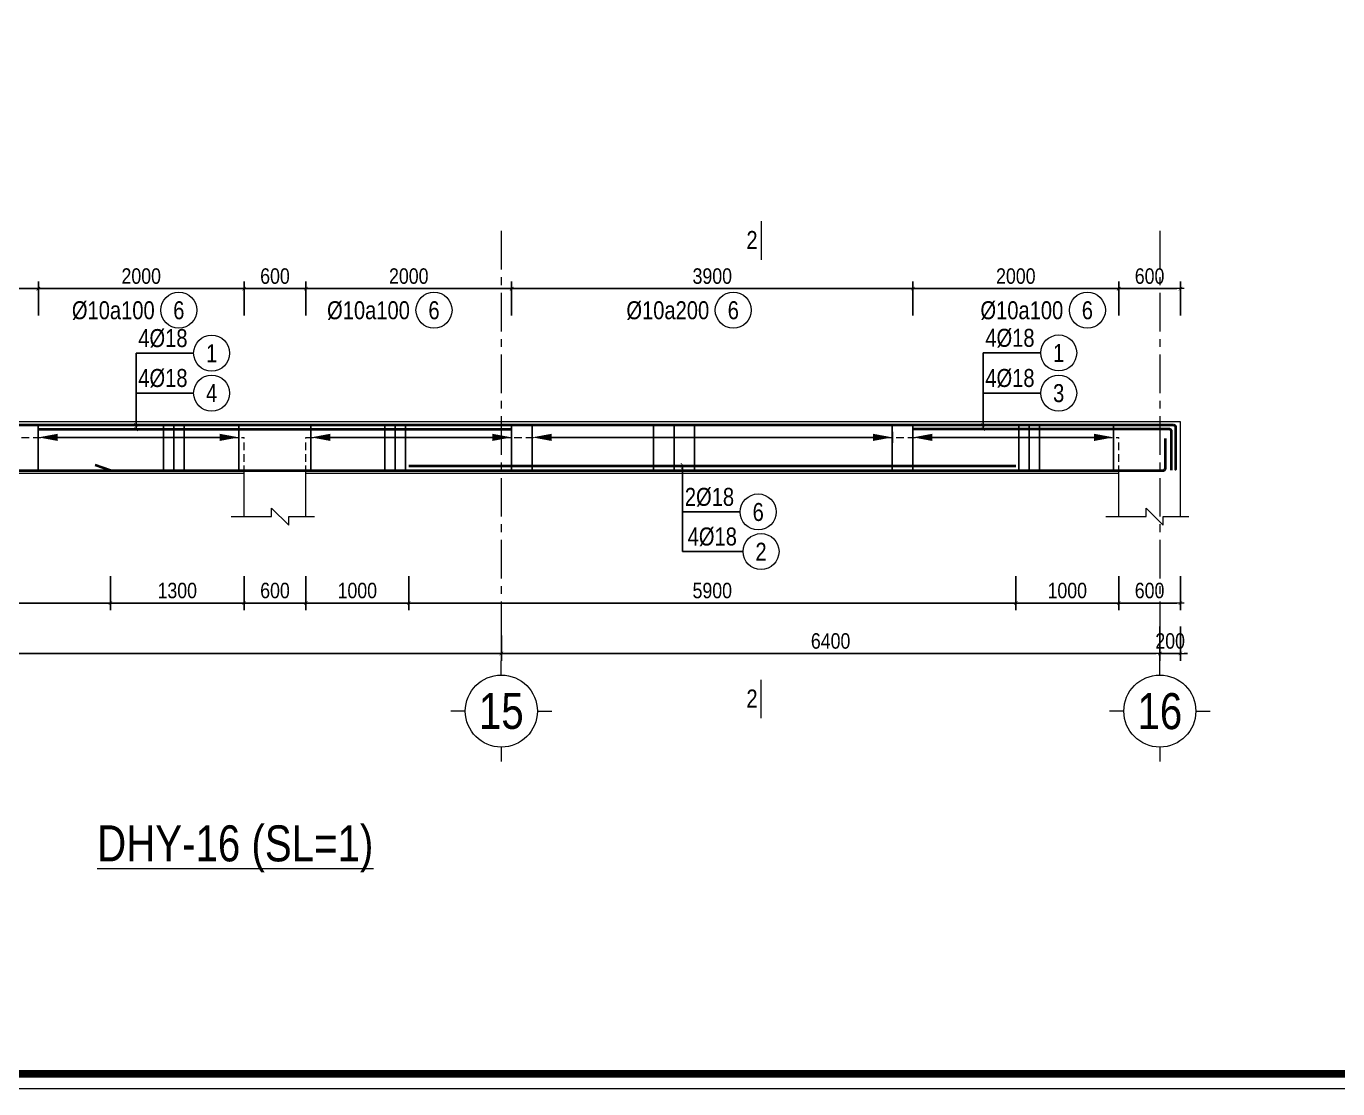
# Model space of a CAD drawing. Header units: millimetres. Extents: x 397144 to 10081729, y 99180 to 1327802.
# Drawn here: x 5041716 to 5054463, y 680550 to 690874 of the extents above; entities that cross this region are included whole.
import ezdxf
from ezdxf.enums import TextEntityAlignment as Align

# ---------------------------------------------------------------- set-up
doc = ezdxf.new("R2010")
doc.units = ezdxf.units.MM
doc.header["$PDSIZE"] = -10
doc.linetypes.add('CENTER', pattern=[2, 1.25, -0.25, 0.25, -0.25])
doc.linetypes.add('HIDDEN', pattern=[0.375, 0.25, -0.125])
doc.layers.get('0').update_dxf_attribs({"linetype": 'CONTINUOUS'})
doc.layers.get('Defpoints').update_dxf_attribs({"color": 12, "linetype": 'CONTINUOUS'})
for name, color, linetype, lineweight in [('kata_dim', 8, 'CONTINUOUS', 13), ('kata_grid', 8, 'CENTER', 13), ('kata_net khuat', 9, 'HIDDEN', 5), ('kata_net manh', 8, 'CONTINUOUS', 5), ('kata_net thay', 4, 'CONTINUOUS', 20), ('kata_text', 7, 'CONTINUOUS', 20), ('kata_thep chu', 1, 'CONTINUOUS', 35), ('kata_thep dai', 220, 'CONTINUOUS', 25)]:
    doc.layers.add(name, color=color, linetype=linetype, lineweight=lineweight)
doc.styles.add('kata_text', font='arial.ttf', dxfattribs={"width": 0.8})
doc.styles.add('Star-HelCon', font='VHELVCN_0.TTF')
doc.dimstyles.new('kata_dim_70', dxfattribs={"dimscale": 70, "dimtxt": 2.15, "dimasz": 0.5, "dimexe": 1, "dimexo": 2, "dimtad": 1, "dimdec": 0, "dimrnd": 5, "dimzin": 0, "dimdsep": 46, "dimtxsty": 'Star-HelCon', "dimblk": 'kata_block_ArchTick', "dimcen": 0.09, "dimdle": 1.2, "dimclrd": 8, "dimclre": 8, "dimclrt": 3, "dimadec": 0, "dimazin": 0, "dimtfac": 1, "dimtdec": 0, "dimtix": 1, "dimtmove": 2, "dimatfit": 3, "dimfxl": 3.75, "dimfxlon": 1, "dimtolj": 1, "dimtzin": 0, "dimarcsym": 0})
doc.dimstyles.new('kata_rai_thep', dxfattribs={"dimtxt": 2, "dimasz": 1, "dimexe": 0, "dimexo": 0, "dimtad": 1, "dimdec": 0, "dimzin": 12, "dimdsep": 46, "dimtxsty": 'kata_text', "dimblk": 'kata_block_RUNTIC', "dimcen": 0, "dimse1": 1, "dimse2": 1, "dimclrd": 6, "dimclre": 6, "dimclrt": 7, "dimadec": 0, "dimazin": 3, "dimtfac": 1, "dimtdec": 0, "dimtmove": 2, "dimatfit": 3, "dimldrblk": 'kata_block_LEADERTIC', "dimfxl": 1, "dimtolj": 1, "dimtzin": 0, "dimlwd": -1, "dimlwe": -1, "dimarcsym": 0})

# ---------------------------------------------------------------- blocks, each defined once
blk = doc.blocks.new('kata_block_TD')
at = {"color": 6, "linetype": 'ByBlock', "lineweight": -2, "style": 'kata_text', "width": 0.8}
blk.add_attdef('SECTDET2', text='', height=5, dxfattribs=at).set_placement((0, 7.97), align=Align.CENTER)
at = {"color": 0, "linetype": 'ByBlock', "lineweight": -2, "style": 'kata_text', "width": 0.8}
blk.add_attdef('SECTDET1', text='', height=5, dxfattribs=at).set_placement((0, 1.47), align=Align.CENTER)
at = {"color": 3, "lineweight": 25, "style": 'kata_text', "width": 0.8}
blk.add_attdef('SSCALE', text='', height=2.5, dxfattribs=at).set_placement((0, -4), align=Align.CENTER)
blk = doc.blocks.new('kata_block_GRID')
for p, q in [((0, 5), (0, 7)), ((-5, 0), (-7, 0)), ((5, 0), (7, 0)), ((0, -5), (0, -7))]:
    blk.add_line(p, q)
blk.add_circle((0, 0), 5)
at = {"color": 7, "style": 'kata_text', "width": 0.8}
blk.add_attdef('GRID', text='', height=5, dxfattribs=at).set_placement((0, 0), align=Align.MIDDLE)
blk = doc.blocks.new('kata_block_ArchTick')
at = {"color": 8}
blk.add_line((1, 0), (-1, 0), dxfattribs=at)
at = {"color": 8, "const_width": 0.15}
blk.add_lwpolyline([(-0.5, -0.5), (0.5, 0.5)], dxfattribs=at)
blk = doc.blocks.new('*D370')
at = {"layer": 'Defpoints', "color": 0, "transparency": 16777216}
for p in [(5052734, 685793), (5046334, 685095), (5052734, 684779)]:
    blk.add_point(p, dxfattribs=at)
at = {"layer": 'kata_dim', "color": 8, "lineweight": -2, "transparency": 16777216}
for p, q in [((5052734, 685042), (5052734, 684709)), ((5046334, 684955), (5046334, 684709)), ((5046369, 684779), (5052699, 684779))]:
    blk.add_line(p, q, dxfattribs=at)
at = {"layer": 'kata_dim', "color": 8, "lineweight": -2, "transparency": 16777216, "xscale": 35, "yscale": 35, "zscale": 35, "rotation": 180}
blk.add_blockref('kata_block_ArchTick', (5046334, 684779), dxfattribs=at)
at = {"layer": 'kata_dim', "color": 8, "lineweight": -2, "transparency": 16777216, "xscale": 35, "yscale": 35, "zscale": 35}
blk.add_blockref('kata_block_ArchTick', (5052734, 684779), dxfattribs=at)
at = {"layer": 'kata_dim', "color": 3, "transparency": 16777216, "insert": (5049534, 684900), "char_height": 150.5, "attachment_point": 5, "style": 'Star-HelCon'}
blk.add_mtext('\\A1;6400', dxfattribs=at)
blk = doc.blocks.new('*D380')
at = {"layer": 'Defpoints', "color": 0, "ltscale": 0.8, "transparency": 16777216}
for p in [(5036334, 686024), (5046334, 685095), (5036334, 684779)]:
    blk.add_point(p, dxfattribs=at)
at = {"layer": 'kata_dim', "color": 8, "lineweight": -2, "ltscale": 0.8, "transparency": 16777216}
for p, q in [((5036334, 685042), (5036334, 684709)), ((5046334, 684955), (5046334, 684709)), ((5046299, 684779), (5036369, 684779))]:
    blk.add_line(p, q, dxfattribs=at)
at = {"layer": 'kata_dim', "color": 8, "lineweight": -2, "ltscale": 0.8, "transparency": 16777216, "xscale": 35, "yscale": 35, "zscale": 35, "rotation": 180}
blk.add_blockref('kata_block_ArchTick', (5036334, 684779), dxfattribs=at)
at = {"layer": 'kata_dim', "color": 8, "lineweight": -2, "ltscale": 0.8, "transparency": 16777216, "xscale": 35, "yscale": 35, "zscale": 35}
blk.add_blockref('kata_block_ArchTick', (5046334, 684779), dxfattribs=at)
at = {"layer": 'kata_dim', "color": 3, "ltscale": 0.8, "transparency": 16777216, "insert": (5041334, 684900), "char_height": 150.5, "attachment_point": 5, "style": 'Star-HelCon'}
blk.add_mtext('\\A1;10000', dxfattribs=at)
blk = doc.blocks.new('*D371')
at = {"layer": 'Defpoints', "color": 0, "transparency": 16777216}
for p in [(5052334, 686109), (5051334, 685847), (5052334, 685269)]:
    blk.add_point(p, dxfattribs=at)
at = {"layer": 'kata_dim', "color": 8, "lineweight": -2, "transparency": 16777216}
for p, q in [((5051334, 685532), (5051334, 685199)), ((5052334, 685532), (5052334, 685199)), ((5051369, 685269), (5052299, 685269))]:
    blk.add_line(p, q, dxfattribs=at)
at = {"layer": 'kata_dim', "color": 8, "lineweight": -2, "transparency": 16777216, "xscale": 35, "yscale": 35, "zscale": 35, "rotation": 180}
blk.add_blockref('kata_block_ArchTick', (5051334, 685269), dxfattribs=at)
at = {"layer": 'kata_dim', "color": 8, "lineweight": -2, "transparency": 16777216, "xscale": 35, "yscale": 35, "zscale": 35}
blk.add_blockref('kata_block_ArchTick', (5052334, 685269), dxfattribs=at)
at = {"layer": 'kata_dim', "color": 3, "transparency": 16777216, "insert": (5051834, 685390), "char_height": 150.5, "attachment_point": 5, "style": 'Star-HelCon'}
blk.add_mtext('\\A1;1000', dxfattribs=at)
blk = doc.blocks.new('*D368')
at = {"layer": 'Defpoints', "color": 0, "transparency": 16777216}
for p in [(5043834, 688324), (5043834, 687029), (5041834, 686529)]:
    blk.add_point(p, dxfattribs=at)
at = {"layer": 'kata_dim', "color": 8, "lineweight": -2, "transparency": 16777216}
for p, q in [((5041834, 688062), (5041834, 688394)), ((5043834, 688062), (5043834, 688394)), ((5041869, 688324), (5043799, 688324))]:
    blk.add_line(p, q, dxfattribs=at)
at = {"layer": 'kata_dim', "color": 8, "lineweight": -2, "transparency": 16777216, "xscale": 35, "yscale": 35, "zscale": 35, "rotation": 180}
blk.add_blockref('kata_block_ArchTick', (5041834, 688324), dxfattribs=at)
at = {"layer": 'kata_dim', "color": 8, "lineweight": -2, "transparency": 16777216, "xscale": 35, "yscale": 35, "zscale": 35}
blk.add_blockref('kata_block_ArchTick', (5043834, 688324), dxfattribs=at)
at = {"layer": 'kata_dim', "color": 3, "transparency": 16777216, "insert": (5042834, 688445), "char_height": 150.5, "attachment_point": 5, "style": 'Star-HelCon'}
blk.add_mtext('\\A1;2000', dxfattribs=at)
blk = doc.blocks.new('*U14')
blk.add_circle((2.5, 0), 2.5)
at = {"layer": 'kata_text', "color": 3, "style": 'kata_text', "width": 0.8}
blk.add_attdef('DKKC2', text='', height=2.5, dxfattribs=at).set_placement((-0.85, -1.25), align=Align.RIGHT)
at = {"layer": 'kata_text', "color": 7, "style": 'kata_text', "width": 0.8}
blk.add_attdef('SH3', text='', height=2.5, dxfattribs=at).set_placement((2.5, 0), align=Align.MIDDLE)
blk = doc.blocks.new('*D378')
at = {"layer": 'Defpoints', "color": 0, "ltscale": 0.8, "transparency": 16777216}
for p in [(5044434, 688324), (5044434, 688062), (5043834, 687029)]:
    blk.add_point(p, dxfattribs=at)
at = {"layer": 'kata_dim', "color": 8, "lineweight": -2, "ltscale": 0.8, "transparency": 16777216}
for p, q in [((5043834, 688062), (5043834, 688394)), ((5044434, 688202), (5044434, 688394)), ((5043869, 688324), (5044399, 688324))]:
    blk.add_line(p, q, dxfattribs=at)
at = {"layer": 'kata_dim', "color": 8, "lineweight": -2, "ltscale": 0.8, "transparency": 16777216, "xscale": 35, "yscale": 35, "zscale": 35, "rotation": 180}
blk.add_blockref('kata_block_ArchTick', (5043834, 688324), dxfattribs=at)
at = {"layer": 'kata_dim', "color": 8, "lineweight": -2, "ltscale": 0.8, "transparency": 16777216, "xscale": 35, "yscale": 35, "zscale": 35}
blk.add_blockref('kata_block_ArchTick', (5044434, 688324), dxfattribs=at)
at = {"layer": 'kata_dim', "color": 3, "ltscale": 0.8, "transparency": 16777216, "insert": (5044134, 688445), "char_height": 150.5, "attachment_point": 5, "style": 'Star-HelCon'}
blk.add_mtext('\\A1;600', dxfattribs=at)
blk = doc.blocks.new('*D379')
at = {"layer": 'Defpoints', "color": 0, "ltscale": 0.8, "transparency": 16777216}
for p in [(5052934, 688324), (5052934, 687029), (5052334, 686529)]:
    blk.add_point(p, dxfattribs=at)
at = {"layer": 'kata_dim', "color": 8, "lineweight": -2, "ltscale": 0.8, "transparency": 16777216}
for p, q in [((5052334, 688062), (5052334, 688394)), ((5052934, 688062), (5052934, 688394)), ((5052369, 688324), (5052899, 688324))]:
    blk.add_line(p, q, dxfattribs=at)
at = {"layer": 'kata_dim', "color": 8, "lineweight": -2, "ltscale": 0.8, "transparency": 16777216, "xscale": 35, "yscale": 35, "zscale": 35, "rotation": 180}
blk.add_blockref('kata_block_ArchTick', (5052334, 688324), dxfattribs=at)
at = {"layer": 'kata_dim', "color": 8, "lineweight": -2, "ltscale": 0.8, "transparency": 16777216, "xscale": 35, "yscale": 35, "zscale": 35}
blk.add_blockref('kata_block_ArchTick', (5052934, 688324), dxfattribs=at)
at = {"layer": 'kata_dim', "color": 3, "ltscale": 0.8, "transparency": 16777216, "insert": (5052634, 688445), "char_height": 150.5, "attachment_point": 5, "style": 'Star-HelCon'}
blk.add_mtext('\\A1;600', dxfattribs=at)
blk = doc.blocks.new('*D369')
at = {"layer": 'Defpoints', "color": 0, "transparency": 16777216}
for p in [(5046434, 688324), (5046434, 687029), (5044434, 686529)]:
    blk.add_point(p, dxfattribs=at)
at = {"layer": 'kata_dim', "color": 8, "lineweight": -2, "transparency": 16777216}
for p, q in [((5044434, 688062), (5044434, 688394)), ((5046434, 688062), (5046434, 688394)), ((5044469, 688324), (5046399, 688324))]:
    blk.add_line(p, q, dxfattribs=at)
at = {"layer": 'kata_dim', "color": 8, "lineweight": -2, "transparency": 16777216, "xscale": 35, "yscale": 35, "zscale": 35, "rotation": 180}
blk.add_blockref('kata_block_ArchTick', (5044434, 688324), dxfattribs=at)
at = {"layer": 'kata_dim', "color": 8, "lineweight": -2, "transparency": 16777216, "xscale": 35, "yscale": 35, "zscale": 35}
blk.add_blockref('kata_block_ArchTick', (5046434, 688324), dxfattribs=at)
at = {"layer": 'kata_dim', "color": 3, "transparency": 16777216, "insert": (5045434, 688445), "char_height": 150.5, "attachment_point": 5, "style": 'Star-HelCon'}
blk.add_mtext('\\A1;2000', dxfattribs=at)
blk = doc.blocks.new('*D360')
at = {"layer": 'Defpoints', "color": 0, "ltscale": 0.8, "transparency": 16777216}
for p in [(5050334, 688324), (5050334, 688062), (5046434, 687029)]:
    blk.add_point(p, dxfattribs=at)
at = {"layer": 'kata_dim', "color": 8, "lineweight": -2, "ltscale": 0.8, "transparency": 16777216}
for p, q in [((5046434, 688062), (5046434, 688394)), ((5050334, 688202), (5050334, 688394)), ((5046469, 688324), (5050299, 688324))]:
    blk.add_line(p, q, dxfattribs=at)
at = {"layer": 'kata_dim', "color": 8, "lineweight": -2, "ltscale": 0.8, "transparency": 16777216, "xscale": 35, "yscale": 35, "zscale": 35, "rotation": 180}
blk.add_blockref('kata_block_ArchTick', (5046434, 688324), dxfattribs=at)
at = {"layer": 'kata_dim', "color": 8, "lineweight": -2, "ltscale": 0.8, "transparency": 16777216, "xscale": 35, "yscale": 35, "zscale": 35}
blk.add_blockref('kata_block_ArchTick', (5050334, 688324), dxfattribs=at)
at = {"layer": 'kata_dim', "color": 3, "ltscale": 0.8, "transparency": 16777216, "insert": (5048384, 688445), "char_height": 150.5, "attachment_point": 5, "style": 'Star-HelCon'}
blk.add_mtext('\\A1;3900', dxfattribs=at)
blk = doc.blocks.new('*D356')
at = {"layer": 'Defpoints', "color": 0, "transparency": 16777216}
for p in [(5052334, 688324), (5052334, 687029), (5050334, 686529)]:
    blk.add_point(p, dxfattribs=at)
at = {"layer": 'kata_dim', "color": 8, "lineweight": -2, "transparency": 16777216}
for p, q in [((5050334, 688062), (5050334, 688394)), ((5052334, 688062), (5052334, 688394)), ((5050369, 688324), (5052299, 688324))]:
    blk.add_line(p, q, dxfattribs=at)
at = {"layer": 'kata_dim', "color": 8, "lineweight": -2, "transparency": 16777216, "xscale": 35, "yscale": 35, "zscale": 35, "rotation": 180}
blk.add_blockref('kata_block_ArchTick', (5050334, 688324), dxfattribs=at)
at = {"layer": 'kata_dim', "color": 8, "lineweight": -2, "transparency": 16777216, "xscale": 35, "yscale": 35, "zscale": 35}
blk.add_blockref('kata_block_ArchTick', (5052334, 688324), dxfattribs=at)
at = {"layer": 'kata_dim', "color": 3, "transparency": 16777216, "insert": (5051334, 688445), "char_height": 150.5, "attachment_point": 5, "style": 'Star-HelCon'}
blk.add_mtext('\\A1;2000', dxfattribs=at)
blk = doc.blocks.new('kata_block_RUNTIC')
at = {"layer": 'kata_dim', "color": 6}
blk.add_line((0, 0.75), (0, -0.75), dxfattribs=at)
blk.add_lwpolyline([(0, 0, 0, 1, 0), (-2.7, 0, 1, 1, 0)], format="xyseb", dxfattribs=at)
blk = doc.blocks.new('*D359')
at = {"layer": 'Defpoints', "color": 6, "transparency": 16777216}
blk.add_line((5043714, 686879), (5041904, 686879), dxfattribs=at)
at = {"layer": 'Defpoints', "color": 0, "transparency": 16777216}
for p in [(5041834, 686879), (5041834, 686879), (5043784, 686879)]:
    blk.add_point(p, dxfattribs=at)
at = {"layer": 'Defpoints', "color": 6, "transparency": 16777216, "xscale": 70, "yscale": 70, "zscale": 70, "rotation": 180}
blk.add_blockref('kata_block_RUNTIC', (5041834, 686879), dxfattribs=at)
at = {"layer": 'Defpoints', "color": 6, "transparency": 16777216, "xscale": 70, "yscale": 70, "zscale": 70}
blk.add_blockref('kata_block_RUNTIC', (5043784, 686879), dxfattribs=at)
blk = doc.blocks.new('kata_block_LEADERTIC')
at = {"layer": 'kata_dim', "color": 6}
blk.add_lwpolyline([(0, 0, 0, 1, 0), (-2.7, 0, 1, 1, 0)], format="xyseb", dxfattribs=at)
blk = doc.blocks.new('*D361')
at = {"layer": 'Defpoints', "color": 6, "transparency": 16777216}
blk.add_line((5044554, 686879), (5046364, 686879), dxfattribs=at)
at = {"layer": 'Defpoints', "color": 0, "transparency": 16777216}
for p in [(5044484, 686879), (5046434, 686879), (5046434, 686879)]:
    blk.add_point(p, dxfattribs=at)
at = {"layer": 'Defpoints', "color": 6, "transparency": 16777216, "xscale": 70, "yscale": 70, "zscale": 70, "rotation": 180}
blk.add_blockref('kata_block_RUNTIC', (5044484, 686879), dxfattribs=at)
at = {"layer": 'Defpoints', "color": 6, "transparency": 16777216, "xscale": 70, "yscale": 70, "zscale": 70}
blk.add_blockref('kata_block_RUNTIC', (5046434, 686879), dxfattribs=at)
blk = doc.blocks.new('*D362')
at = {"layer": 'Defpoints', "color": 6, "transparency": 16777216}
blk.add_line((5046704, 686879), (5050064, 686879), dxfattribs=at)
at = {"layer": 'Defpoints', "color": 0, "transparency": 16777216}
for p in [(5046634, 686879), (5050134, 686879), (5050134, 686879)]:
    blk.add_point(p, dxfattribs=at)
at = {"layer": 'Defpoints', "color": 6, "transparency": 16777216, "xscale": 70, "yscale": 70, "zscale": 70, "rotation": 180}
blk.add_blockref('kata_block_RUNTIC', (5046634, 686879), dxfattribs=at)
at = {"layer": 'Defpoints', "color": 6, "transparency": 16777216, "xscale": 70, "yscale": 70, "zscale": 70}
blk.add_blockref('kata_block_RUNTIC', (5050134, 686879), dxfattribs=at)
blk = doc.blocks.new('*D363')
at = {"layer": 'Defpoints', "color": 6, "transparency": 16777216}
blk.add_line((5052214, 686879), (5050404, 686879), dxfattribs=at)
at = {"layer": 'Defpoints', "color": 0, "transparency": 16777216}
for p in [(5050334, 686879), (5050334, 686879), (5052284, 686879)]:
    blk.add_point(p, dxfattribs=at)
at = {"layer": 'Defpoints', "color": 6, "transparency": 16777216, "xscale": 70, "yscale": 70, "zscale": 70, "rotation": 180}
blk.add_blockref('kata_block_RUNTIC', (5050334, 686879), dxfattribs=at)
at = {"layer": 'Defpoints', "color": 6, "transparency": 16777216, "xscale": 70, "yscale": 70, "zscale": 70}
blk.add_blockref('kata_block_RUNTIC', (5052284, 686879), dxfattribs=at)
blk = doc.blocks.new('*U11')
blk.add_circle((2.5, 0), 2.5)
at = {"layer": 'kata_text', "color": 3, "style": 'kata_text', "width": 0.8}
blk.add_attdef('DK2', text='', height=2.5, dxfattribs=at).set_placement((-0.85, 0.85), align=Align.RIGHT)
at = {"layer": 'kata_text', "color": 7, "style": 'kata_text', "width": 0.8}
blk.add_attdef('SH3', text='', height=2.5, dxfattribs=at).set_placement((2.5, 0), align=Align.MIDDLE)
blk = doc.blocks.new('*U20')
blk.add_circle((2.5, 0), 2.5)
at = {"layer": 'kata_text', "color": 3, "style": 'kata_text', "width": 0.8}
for tag, p in [('DK2', (-0.85, 0.85)), ('KC2', (-0.85, -2.97))]:
    blk.add_attdef(tag, text='', height=2.5, dxfattribs=at).set_placement(p, align=Align.RIGHT)
at = {"layer": 'kata_text', "color": 7, "style": 'kata_text', "width": 0.8}
blk.add_attdef('SH3', text='', height=2.5, dxfattribs=at).set_placement((2.5, 0), align=Align.MIDDLE)
blk = doc.blocks.new('*D364')
at = {"layer": 'Defpoints', "color": 0, "ltscale": 0.8, "transparency": 16777216}
for p in [(5052734, 686529), (5052934, 686109), (5052934, 684779)]:
    blk.add_point(p, dxfattribs=at)
at = {"layer": 'kata_dim', "color": 8, "lineweight": -2, "ltscale": 0.8, "transparency": 16777216}
for p, q in [((5052734, 685042), (5052734, 684709)), ((5052934, 685042), (5052934, 684709)), ((5052699, 684779), (5052664, 684779)), ((5052734, 684779), (5052934, 684779)), ((5052969, 684779), (5053004, 684779))]:
    blk.add_line(p, q, dxfattribs=at)
at = {"layer": 'kata_dim', "color": 8, "lineweight": -2, "ltscale": 0.8, "transparency": 16777216, "xscale": 35, "yscale": 35, "zscale": 35}
blk.add_blockref('kata_block_ArchTick', (5052734, 684779), dxfattribs=at)
at = {"layer": 'kata_dim', "color": 8, "lineweight": -2, "ltscale": 0.8, "transparency": 16777216, "xscale": 35, "yscale": 35, "zscale": 35, "rotation": 180}
blk.add_blockref('kata_block_ArchTick', (5052934, 684779), dxfattribs=at)
at = {"layer": 'kata_dim', "color": 3, "ltscale": 0.8, "transparency": 16777216, "insert": (5052834, 684900), "char_height": 150.5, "attachment_point": 5, "style": 'Star-HelCon'}
blk.add_mtext('\\A1;200', dxfattribs=at)
blk = doc.blocks.new('*D373')
at = {"layer": 'Defpoints', "color": 0, "ltscale": 0.8, "transparency": 16777216}
for p in [(5052334, 686109), (5052934, 686109), (5052934, 685269)]:
    blk.add_point(p, dxfattribs=at)
at = {"layer": 'kata_dim', "color": 8, "lineweight": -2, "ltscale": 0.8, "transparency": 16777216}
for p, q in [((5052334, 685532), (5052334, 685199)), ((5052934, 685532), (5052934, 685199)), ((5052369, 685269), (5052899, 685269))]:
    blk.add_line(p, q, dxfattribs=at)
at = {"layer": 'kata_dim', "color": 8, "lineweight": -2, "ltscale": 0.8, "transparency": 16777216, "xscale": 35, "yscale": 35, "zscale": 35, "rotation": 180}
blk.add_blockref('kata_block_ArchTick', (5052334, 685269), dxfattribs=at)
at = {"layer": 'kata_dim', "color": 8, "lineweight": -2, "ltscale": 0.8, "transparency": 16777216, "xscale": 35, "yscale": 35, "zscale": 35}
blk.add_blockref('kata_block_ArchTick', (5052934, 685269), dxfattribs=at)
at = {"layer": 'kata_dim', "color": 3, "ltscale": 0.8, "transparency": 16777216, "insert": (5052634, 685390), "char_height": 150.5, "attachment_point": 5, "style": 'Star-HelCon'}
blk.add_mtext('\\A1;600', dxfattribs=at)
blk = doc.blocks.new('*D365')
at = {"layer": 'Defpoints', "color": 0, "transparency": 16777216}
for p in [(5045434, 686109), (5044434, 685847), (5045434, 685269)]:
    blk.add_point(p, dxfattribs=at)
at = {"layer": 'kata_dim', "color": 8, "lineweight": -2, "transparency": 16777216}
for p, q in [((5044434, 685532), (5044434, 685199)), ((5045434, 685532), (5045434, 685199)), ((5044469, 685269), (5045399, 685269))]:
    blk.add_line(p, q, dxfattribs=at)
at = {"layer": 'kata_dim', "color": 8, "lineweight": -2, "transparency": 16777216, "xscale": 35, "yscale": 35, "zscale": 35, "rotation": 180}
blk.add_blockref('kata_block_ArchTick', (5044434, 685269), dxfattribs=at)
at = {"layer": 'kata_dim', "color": 8, "lineweight": -2, "transparency": 16777216, "xscale": 35, "yscale": 35, "zscale": 35}
blk.add_blockref('kata_block_ArchTick', (5045434, 685269), dxfattribs=at)
at = {"layer": 'kata_dim', "color": 3, "transparency": 16777216, "insert": (5044934, 685390), "char_height": 150.5, "attachment_point": 5, "style": 'Star-HelCon'}
blk.add_mtext('\\A1;1000', dxfattribs=at)
blk = doc.blocks.new('*D366')
at = {"layer": 'Defpoints', "color": 0, "ltscale": 0.8, "transparency": 16777216}
for p in [(5045434, 686109), (5051334, 685532), (5051334, 685269)]:
    blk.add_point(p, dxfattribs=at)
at = {"layer": 'kata_dim', "color": 8, "lineweight": -2, "ltscale": 0.8, "transparency": 16777216}
for p, q in [((5045434, 685532), (5045434, 685199)), ((5045469, 685269), (5051299, 685269)), ((5051334, 685392), (5051334, 685199))]:
    blk.add_line(p, q, dxfattribs=at)
at = {"layer": 'kata_dim', "color": 8, "lineweight": -2, "ltscale": 0.8, "transparency": 16777216, "xscale": 35, "yscale": 35, "zscale": 35, "rotation": 180}
blk.add_blockref('kata_block_ArchTick', (5045434, 685269), dxfattribs=at)
at = {"layer": 'kata_dim', "color": 8, "lineweight": -2, "ltscale": 0.8, "transparency": 16777216, "xscale": 35, "yscale": 35, "zscale": 35}
blk.add_blockref('kata_block_ArchTick', (5051334, 685269), dxfattribs=at)
at = {"layer": 'kata_dim', "color": 3, "ltscale": 0.8, "transparency": 16777216, "insert": (5048384, 685390), "char_height": 150.5, "attachment_point": 5, "style": 'Star-HelCon'}
blk.add_mtext('\\A1;5900', dxfattribs=at)
blk = doc.blocks.new('*D376')
at = {"layer": 'Defpoints', "color": 0, "ltscale": 0.8, "transparency": 16777216}
for p in [(5037934, 688324), (5037934, 686983), (5041834, 686529)]:
    blk.add_point(p, dxfattribs=at)
at = {"layer": 'kata_dim', "color": 8, "lineweight": -2, "ltscale": 0.8, "transparency": 16777216}
for p, q in [((5037934, 688062), (5037934, 688394)), ((5041834, 688062), (5041834, 688394)), ((5041799, 688324), (5037969, 688324))]:
    blk.add_line(p, q, dxfattribs=at)
at = {"layer": 'kata_dim', "color": 8, "lineweight": -2, "ltscale": 0.8, "transparency": 16777216, "xscale": 35, "yscale": 35, "zscale": 35, "rotation": 180}
blk.add_blockref('kata_block_ArchTick', (5037934, 688324), dxfattribs=at)
at = {"layer": 'kata_dim', "color": 8, "lineweight": -2, "ltscale": 0.8, "transparency": 16777216, "xscale": 35, "yscale": 35, "zscale": 35}
blk.add_blockref('kata_block_ArchTick', (5041834, 688324), dxfattribs=at)
at = {"layer": 'kata_dim', "color": 3, "ltscale": 0.8, "transparency": 16777216, "insert": (5039884, 688445), "char_height": 150.5, "attachment_point": 5, "style": 'Star-HelCon'}
blk.add_mtext('\\A1;3900', dxfattribs=at)
blk = doc.blocks.new('*D382')
at = {"layer": 'Defpoints', "color": 0, "ltscale": 0.8, "transparency": 16777216}
for p in [(5043834, 686109), (5044434, 685532), (5044434, 685269)]:
    blk.add_point(p, dxfattribs=at)
at = {"layer": 'kata_dim', "color": 8, "lineweight": -2, "ltscale": 0.8, "transparency": 16777216}
for p, q in [((5043834, 685532), (5043834, 685199)), ((5043869, 685269), (5044399, 685269)), ((5044434, 685392), (5044434, 685199))]:
    blk.add_line(p, q, dxfattribs=at)
at = {"layer": 'kata_dim', "color": 8, "lineweight": -2, "ltscale": 0.8, "transparency": 16777216, "xscale": 35, "yscale": 35, "zscale": 35, "rotation": 180}
blk.add_blockref('kata_block_ArchTick', (5043834, 685269), dxfattribs=at)
at = {"layer": 'kata_dim', "color": 8, "lineweight": -2, "ltscale": 0.8, "transparency": 16777216, "xscale": 35, "yscale": 35, "zscale": 35}
blk.add_blockref('kata_block_ArchTick', (5044434, 685269), dxfattribs=at)
at = {"layer": 'kata_dim', "color": 3, "ltscale": 0.8, "transparency": 16777216, "insert": (5044134, 685390), "char_height": 150.5, "attachment_point": 5, "style": 'Star-HelCon'}
blk.add_mtext('\\A1;600', dxfattribs=at)
blk = doc.blocks.new('*D383')
at = {"layer": 'Defpoints', "color": 0, "ltscale": 0.8, "transparency": 16777216}
for p in [(5042534, 686109), (5043834, 686109), (5043834, 685269)]:
    blk.add_point(p, dxfattribs=at)
at = {"layer": 'kata_dim', "color": 8, "lineweight": -2, "ltscale": 0.8, "transparency": 16777216}
for p, q in [((5042534, 685532), (5042534, 685199)), ((5043834, 685532), (5043834, 685199)), ((5042569, 685269), (5043799, 685269))]:
    blk.add_line(p, q, dxfattribs=at)
at = {"layer": 'kata_dim', "color": 8, "lineweight": -2, "ltscale": 0.8, "transparency": 16777216, "xscale": 35, "yscale": 35, "zscale": 35, "rotation": 180}
blk.add_blockref('kata_block_ArchTick', (5042534, 685269), dxfattribs=at)
at = {"layer": 'kata_dim', "color": 8, "lineweight": -2, "ltscale": 0.8, "transparency": 16777216, "xscale": 35, "yscale": 35, "zscale": 35}
blk.add_blockref('kata_block_ArchTick', (5043834, 685269), dxfattribs=at)
at = {"layer": 'kata_dim', "color": 3, "ltscale": 0.8, "transparency": 16777216, "insert": (5043184, 685390), "char_height": 150.5, "attachment_point": 5, "style": 'Star-HelCon'}
blk.add_mtext('\\A1;1300', dxfattribs=at)
blk = doc.blocks.new('*D384')
at = {"layer": 'Defpoints', "color": 0, "ltscale": 0.8, "transparency": 16777216}
for p in [(5037234, 686109), (5042534, 685532), (5042534, 685269)]:
    blk.add_point(p, dxfattribs=at)
at = {"layer": 'kata_dim', "color": 8, "lineweight": -2, "ltscale": 0.8, "transparency": 16777216}
for p, q in [((5037234, 685532), (5037234, 685199)), ((5037269, 685269), (5042499, 685269)), ((5042534, 685392), (5042534, 685199))]:
    blk.add_line(p, q, dxfattribs=at)
at = {"layer": 'kata_dim', "color": 8, "lineweight": -2, "ltscale": 0.8, "transparency": 16777216, "xscale": 35, "yscale": 35, "zscale": 35, "rotation": 180}
blk.add_blockref('kata_block_ArchTick', (5037234, 685269), dxfattribs=at)
at = {"layer": 'kata_dim', "color": 8, "lineweight": -2, "ltscale": 0.8, "transparency": 16777216, "xscale": 35, "yscale": 35, "zscale": 35}
blk.add_blockref('kata_block_ArchTick', (5042534, 685269), dxfattribs=at)
at = {"layer": 'kata_dim', "color": 3, "ltscale": 0.8, "transparency": 16777216, "insert": (5039884, 685390), "char_height": 150.5, "attachment_point": 5, "style": 'Star-HelCon'}
blk.add_mtext('\\A1;5300', dxfattribs=at)
blk = doc.blocks.new('kata_block_SECBAL')
at = {"color": 0, "linetype": 'ByBlock', "lineweight": -2}
blk.add_line((0, 4.36), (0, -1), dxfattribs=at)
at = {"color": 0, "linetype": 'ByBlock', "lineweight": -2, "style": 'kata_text', "width": 0.8}
blk.add_attdef('DETAIL', text='', height=2.5, dxfattribs=at).set_placement((-0.5, 1.75), align=Align.MIDDLE_RIGHT)
blk = doc.blocks.new('*U15')
at = {"color": 0, "linetype": 'ByBlock', "lineweight": -2}
blk.add_line((0, -1), (0, 4.36), dxfattribs=at)
at = {"color": 0, "linetype": 'ByBlock', "lineweight": -2, "style": 'kata_text', "width": 0.8}
blk.add_attdef('DETAIL', text='', height=2.5, dxfattribs=at).set_placement((-0.5, 1.75), align=Align.MIDDLE_RIGHT)
blk = doc.blocks.new('CHG_XX_Khung ten')
blk.add_lwpolyline([(15, 579), (826, 579), (826, 15), (15, 15)], close=True)
at = {"color": 4, "linetype": 'Continuous', "const_width": 1}
blk.add_lwpolyline([(17, 577), (824, 577), (824, 17), (17, 17)], close=True, dxfattribs=at)

msp = doc.modelspace()

# ---------------------------------------------------------------- linework, layer by layer
at = {"layer": 'kata_dim'}
for points in [[(5043708.18513, 686109.15227), (5044100.41957, 686109.15227), (5044100.41957, 686192.4856), (5044267.08623, 686025.81893), (5044267.08623, 686109.15227), (5044517.08623, 686109.15227)], [(5052208.18514, 686109.15227), (5052600.41957, 686109.15227), (5052600.41957, 686192.4856), (5052767.08624, 686025.81893), (5052767.08624, 686109.15227), (5053017.08624, 686109.15227)]]:
    msp.add_lwpolyline(points, dxfattribs=at)
at = {"layer": 'kata_grid', "ltscale": 300}
for p, q in [((5046333.74554, 688884.15227), (5046333.74554, 684709.15227)), ((5052733.74554, 688884.15227), (5052733.74554, 684709.15227))]:
    msp.add_line(p, q, dxfattribs=at)
at = {"layer": 'kata_net khuat', "ltscale": 300}
for p, q in [((5035933.74554, 686879.15227), (5043833.7529, 686879.15227)), ((5043833.7529, 686529.15227), (5043833.7529, 686879.15227)), ((5044433.7529, 686879.15227), (5052333.75291, 686879.15227)), ((5044433.7529, 686529.15227), (5044433.7529, 686879.15227)), ((5052333.75291, 686529.15227), (5052333.75291, 686879.15227))]:
    msp.add_line(p, q, dxfattribs=at)
at = {"layer": 'kata_net thay'}
for p, q in [((5052933.75291, 687029.15227), (5035333.74554, 687029.15227)), ((5052933.75291, 686109.15227), (5052933.75291, 687029.15227)), ((5043833.7529, 686529.15227), (5035933.74554, 686529.15227)), ((5043833.7529, 686109.15227), (5043833.7529, 686529.15227)), ((5044433.7529, 686109.15227), (5044433.7529, 686529.15227)), ((5052333.75291, 686529.15227), (5044433.7529, 686529.15227)), ((5052333.75291, 686109.15227), (5052333.75291, 686529.15227))]:
    msp.add_line(p, q, dxfattribs=at)
at = {"layer": 'kata_thep chu'}
for p, q in [((5041833.7529, 686957.15227), (5046433.7529, 686957.15227)), ((5042533.7529, 686558.15227), (5042387.53806, 686609.15108))]:
    msp.add_line(p, q, dxfattribs=at)
for points in [[(5035403.74554, 687000.15227), (5052866.62833, 687000.15227, -0.414213562), (5052886.62833, 686980.15227), (5052886.62833, 686565.72708), (5052886.62833, 686565.72708)], [(5052847.44603, 686560.21974), (5052847.44603, 686560.21974), (5052847.44603, 686937.15227, 0.414213562), (5052827.44603, 686957.15227), (5050333.75291, 686957.15227)], [(5035473.13588, 686865.21505), (5035473.13588, 686578.15227, 0.4142135624), (5035493.13588, 686558.15227), (5052768.56455, 686558.15227, 0.4142135624), (5052788.56455, 686578.15227), (5052788.56455, 686868.0361)]]:
    msp.add_lwpolyline(points, format="xyb", dxfattribs=at)
msp.add_lwpolyline([(5045433.7529, 686601.15227), (5051333.75291, 686601.15227)], dxfattribs=at)
at = {"layer": 'kata_thep dai', "ltscale": 52.5}
for p, q in [((5041833.7529, 687004.15227), (5041833.7529, 686554.15227)), ((5041833.7529, 687004.15227), (5041833.7529, 686554.15227)), ((5043050.38403, 687004.15227), (5043050.38403, 686554.15227)), ((5043150.38403, 687004.15227), (5043150.38403, 686554.15227)), ((5043250.38403, 687004.15227), (5043250.38403, 686554.15227)), ((5043783.7529, 687004.15227), (5043783.7529, 686554.15227)), ((5044483.7529, 687004.15227), (5044483.7529, 686554.15227)), ((5045202.86226, 687004.15227), (5045202.86226, 686554.15227)), ((5045302.86226, 687004.15227), (5045302.86226, 686554.15227)), ((5045402.86226, 687004.15227), (5045402.86226, 686554.15227)), ((5046433.7529, 687004.15227), (5046433.7529, 686554.15227)), ((5046633.7529, 687004.15227), (5046633.7529, 686554.15227)), ((5047812.02291, 687004.15227), (5047812.02291, 686554.15227)), ((5048012.02291, 687004.15227), (5048012.02291, 686554.15227)), ((5048212.02291, 687004.15227), (5048212.02291, 686554.15227)), ((5050133.75291, 687004.15227), (5050133.75291, 686554.15227)), ((5050333.75291, 687004.15227), (5050333.75291, 686554.15227)), ((5051364.64355, 687004.15227), (5051364.64355, 686554.15227)), ((5051464.64355, 687004.15227), (5051464.64355, 686554.15227)), ((5051564.64355, 687004.15227), (5051564.64355, 686554.15227)), ((5052283.75291, 687004.15227), (5052283.75291, 686554.15227))]:
    msp.add_line(p, q, dxfattribs=at)

# ---------------------------------------------------------------- block references
at = {"layer": 'kata_dim', "color": 2, "xscale": 70, "yscale": 70, "zscale": 70}
for name, p in [('kata_block_SECBAL', (5048859.36761, 688674.15227)), ('*U15', (5048859.36761, 684219.15227))]:
    msp.add_blockref(name, p, dxfattribs=at).add_auto_attribs({'DETAIL': '2'})
at = {"layer": 'kata_dim', "xscale": 70, "yscale": 70, "zscale": 70}
for p, values in [((5046333.74554, 684219.15227), {'GRID': '15'}), ((5052733.74554, 684219.15227), {'GRID': '16'})]:
    msp.add_blockref('kata_block_GRID', p, dxfattribs=at).add_auto_attribs(values)
at = {"layer": 'kata_net manh', "xscale": 70, "yscale": 70, "zscale": 70}
for name, p, values in [('*U14', (5043024.23505, 688114.15227), {'SH3': '6', 'DKKC2': '%%C10a100'}), ('*U14', (5045504.34033, 688114.15227), {'SH3': '6', 'DKKC2': '%%C10a100'}), ('*U14', (5048413.25888, 688114.15227), {'SH3': '6', 'DKKC2': '%%C10a200'}), ('*U14', (5051854.34033, 688114.15227), {'SH3': '6', 'DKKC2': '%%C10a100'}), ('*U11', (5043343.29769, 687696.77297), {'SH3': '1', 'DK2': '4%%c18'}), ('*U11', (5051575.61319, 687699.17072), {'SH3': '1', 'DK2': '4%%c18'}), ('*U11', (5043343.29769, 687309.15227), {'SH3': '4', 'DK2': '4%%c18'}), ('*U11', (5051575.61319, 687309.15227), {'SH3': '3', 'DK2': '4%%c18'}), ('*U11', (5048655.34854, 686154.15227), {'SH3': '6', 'DK2': '2%%c18'})]:
    msp.add_blockref(name, p, dxfattribs=at).add_auto_attribs(values)
at = {"layer": 'kata_net manh'}
ref = msp.add_blockref('*U20', (5048682.67765, 685769.15227), dxfattribs=dict(at, xscale=70, yscale=70, zscale=70))
ref.add_attrib('SH3', '2', dxfattribs={"layer": 'kata_text', "color": 7, "height": 175, "style": 'kata_text', "width": 0.8}).set_placement((5048857.67765, 685769.15227), align=Align.MIDDLE)
ref.add_attrib('DK2', '4%%c18', dxfattribs={"layer": 'kata_text', "color": 3, "height": 175, "style": 'kata_text', "width": 0.8}).set_placement((5048623.17765, 685828.33757), align=Align.RIGHT)
at = {"layer": 'kata_text'}
ref = msp.add_blockref('kata_block_TD', (5043747.64133, 682656.35131), dxfattribs=dict(at, xscale=70, yscale=70, zscale=70))
ref.add_attrib('SECTDET1', '%%UDHY-16 (SL=1)', dxfattribs={"layer": '0', "color": 0, "linetype": 'ByBlock', "lineweight": -2, "height": 350, "style": 'kata_text', "width": 0.8}).set_placement((5043747.64133, 682759.29678), align=Align.CENTER)

# ---------------------------------------------------------------- dimensions: what is measured, and where the dimension line sits
at = {"layer": 'Defpoints'}
for p1, p2, picture, middle in [((5043783.7529, 686879.15227), (5041833.7529, 686879.15227), '*D359', (5042808.7529, 686879.15227)), ((5044483.7529, 686879.15227), (5046433.7529, 686879.15227), '*D361', (5045458.7529, 686879.15227)), ((5046633.7529, 686879.15227), (5050133.75291, 686879.15227), '*D362', (5048383.7529, 686879.15227)), ((5052283.75291, 686879.15227), (5050333.75291, 686879.15227), '*D363', (5051308.75291, 686879.15227))]:
    dim = msp.add_aligned_dim(p1=p1, p2=p2, distance=0, text=' ', dimstyle='kata_rai_thep', override={"dimscale": 70}, dxfattribs=at)
    dim.commit()
    dim.dimension.update_dxf_attribs({"geometry": picture, "text_midpoint": middle})
at = {"layer": 'kata_dim', "ltscale": 0.8}
for base, p1, p2, picture, middle in [((5037933.74554, 688324.15227), (5041833.7529, 686529.15227), (5037933.74554, 686982.54282), '*D376', (5039883.74922, 688444.7576)), ((5044433.7529, 688324.15227), (5043833.7529, 687029.15227), (5044433.7529, 688061.65227), '*D378', (5044133.7529, 688444.7576)), ((5050333.75291, 688324.15227), (5046433.7529, 687029.15227), (5050333.75291, 688061.65227), '*D360', (5048383.7529, 688444.7576)), ((5052933.75291, 688324.15227), (5052333.75291, 686529.15227), (5052933.75291, 687029.15227), '*D379', (5052633.75291, 688444.7576)), ((5052933.75291, 684779.15227), (5052733.74554, 686529.15227), (5052933.75291, 686109.15227), '*D364', (5052833.74922, 684899.7576)), ((5042533.7529, 685269.15227), (5037233.74554, 686109.15227), (5042533.7529, 685531.65227), '*D384', (5039883.74922, 685389.7576)), ((5044433.7529, 685269.15227), (5043833.7529, 686109.15227), (5044433.7529, 685531.65227), '*D382', (5044133.7529, 685389.7576)), ((5051333.75291, 685269.15227), (5045433.7529, 686109.15227), (5051333.75291, 685531.65227), '*D366', (5048383.7529, 685389.7576)), ((5052933.75291, 685269.15227), (5052333.75291, 686109.15227), (5052933.75291, 686109.15227), '*D373', (5052633.75291, 685389.7576)), ((5036333.74554, 684779.15227), (5046333.74554, 685095.35804), (5036333.74554, 686024.16707), '*D380', (5041333.74554, 684899.7576))]:
    dim = msp.add_linear_dim(base=base, p1=p1, p2=p2, dimstyle='kata_dim_70', dxfattribs=at)
    dim.commit()
    dim.dimension.update_dxf_attribs({"geometry": picture, "text_midpoint": middle})
at = {"layer": 'kata_dim'}
for base, p1, p2, picture, middle in [((5043833.7529, 688324.15227), (5041833.7529, 686529.15227), (5043833.7529, 687029.15227), '*D368', (5042833.7529, 688444.7576)), ((5046433.7529, 688324.15227), (5044433.7529, 686529.15227), (5046433.7529, 687029.15227), '*D369', (5045433.7529, 688444.7576)), ((5052333.75291, 688324.15227), (5050333.75291, 686529.15227), (5052333.75291, 687029.15227), '*D356', (5051333.75291, 688444.7576)), ((5045433.7529, 685269.15227), (5044433.7529, 685847.06028), (5045433.7529, 686109.15227), '*D365', (5044933.7529, 685389.7576)), ((5052333.75291, 685269.15227), (5051333.75291, 685847.06028), (5052333.75291, 686109.15227), '*D371', (5051833.75291, 685389.7576)), ((5052733.74554, 684779.15227), (5046333.74554, 685095.35804), (5052733.74554, 685793.26452), '*D370', (5049533.74554, 684899.7576))]:
    dim = msp.add_linear_dim(base=base, p1=p1, p2=p2, dimstyle='kata_dim_70', dxfattribs=at)
    dim.commit()
    dim.dimension.update_dxf_attribs({"geometry": picture, "text_midpoint": middle})
at = {"layer": 'kata_dim', "ltscale": 0.8}
dim = msp.add_linear_dim(base=(5043833.7529, 685269.15227), p1=(5042533.7529, 686109.15227), p2=(5043833.7529, 686109.15227), angle=180, dimstyle='kata_dim_70', dxfattribs=at)
dim.commit()
dim.dimension.update_dxf_attribs({"geometry": '*D383', "text_midpoint": (5043183.7529, 685389.7576)})

# ---------------------------------------------------------------- leaders
at = {"layer": 'kata_net manh'}
for points in [[(5042783.29769, 687000.15227), (5042783.29769, 687696.77297), (5043343.29769, 687696.77297)], [(5051015.61319, 687000.15227), (5051015.61319, 687699.17072), (5051575.61319, 687699.17072)], [(5042783.29769, 686957.15227), (5042783.29769, 687309.15227), (5043343.29769, 687309.15227)], [(5051015.61319, 686957.15227), (5051015.61319, 687309.15227), (5051575.61319, 687309.15227)], [(5048095.34854, 686611.15227), (5048095.34854, 686154.15227), (5048655.34854, 686154.15227)], [(5048095.34854, 686568.15227), (5048095.34854, 685769.15227), (5048682.67765, 685769.15227)]]:
    msp.add_leader(points, dimstyle='kata_dim_70', override={"dimldrblk": 'ArchTick'}, dxfattribs=at)

# ---------------------------------------------------------------- next in the draw order: block references
at = {"layer": 'kata_net thay', "xscale": 72.589395827735, "yscale": 72.589395827735, "zscale": 72.589395827735}
msp.add_blockref('CHG_XX_Khung ten', (5028576.73207, 679461.165), dxfattribs=at)

doc.saveas('drawing.dxf')
